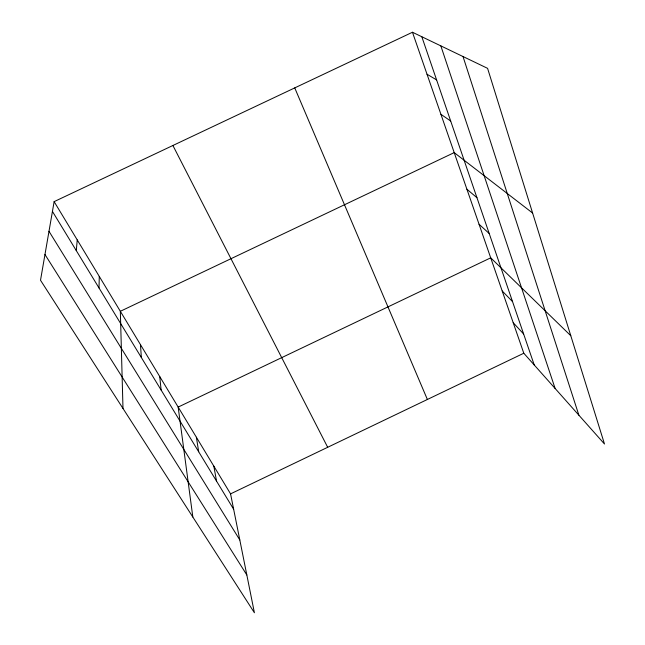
<?xml version="1.0" encoding="UTF-8"?>
<svg xmlns="http://www.w3.org/2000/svg" width="645" height="645" viewBox="0 0 645 645"><rect width="100%" height="100%" fill="white"/><g stroke="black" fill="none" stroke-linecap="round" stroke-linejoin="round"><path stroke-width="0.97" d="M99.008 287.952L99.282 276.423M76.287 250.615L77.239 239.908M54.132 201.635L40.514 280.252L254.404 612.75L230.563 493.868L54.132 201.635L412.461 32.25L487.58 68.338L604.486 444.002L523.796 353.234L412.461 32.25M230.563 493.868L523.796 353.234M427.03 74.248L436.601 79.899M440.93 114.326L450.686 121.018M532.609 213.035L454.209 152.615L120.341 311.293L122.993 408.462M466.907 189.219L476.953 197.709M479.058 224.258L489.216 233.522M570.785 335.714L490.708 257.831L178.165 407.084L192.831 517.024M502.205 290.976L512.525 301.594M513.218 322.75L523.611 333.957M44.973 254.525L246.833 574.985M48.988 231.305L239.811 539.97M52.439 211.415L233.643 509.236M172.9 145.488L327.684 447.291M294.741 87.897L427.377 399.473M421.822 36.749L534.237 364.973M440.841 45.884L555.111 388.459M463.021 56.542L578.871 415.187M213.826 466.142L216.543 481.122M196.378 437.237L198.692 451.782M159.726 376.527L161.129 390.056M140.465 344.632L141.36 357.564"/></g></svg>
